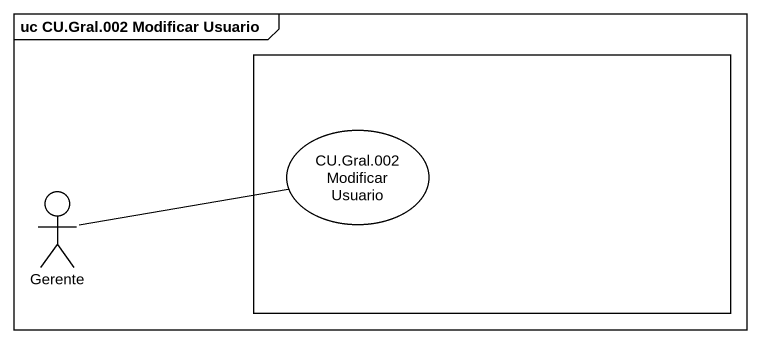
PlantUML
@startuml
mainframe uc CU.Gral.002 Modificar Usuario
rectangle " " as rectangle1 {
  usecase "CU.Gral.002 Modificar Usuario" as CU_Gral_002_Modificar
}
actor Gerente
Gerente -right- CU_Gral_002_Modificar
@enduml
